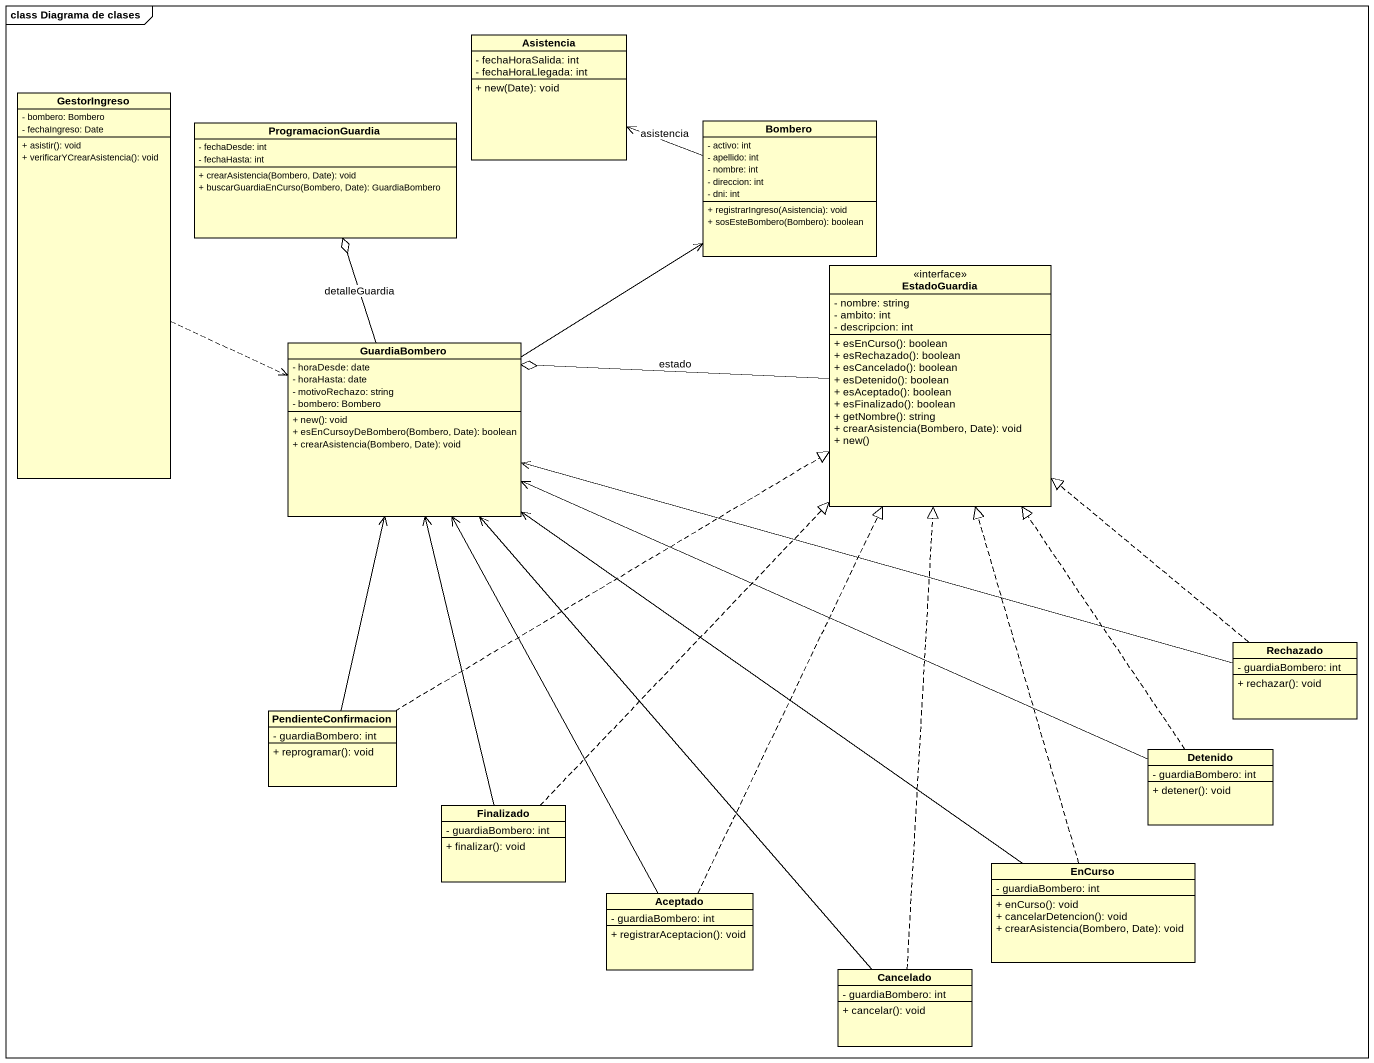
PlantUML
@startuml
mainframe class Diagrama de clases
hide circle
hide empty members
skinparam classAttributeIconSize 0
class Asistencia {
  - fechaHoraSalida: int
  - fechaHoraLlegada: int
  + new(Date): void
}
class GestorIngreso {
  - bombero: Bombero
  - fechaIngreso: Date
  + asistir(): void
  + verificarYCrearAsistencia(): void
}
class ProgramacionGuardia {
  - fechaDesde: int
  - fechaHasta: int
  + crearAsistencia(Bombero, Date): void
  + buscarGuardiaEnCurso(Bombero, Date): GuardiaBombero
}
class Bombero {
  - activo: int
  - apellido: int
  - nombre: int
  - direccion: int
  - dni: int
  + registrarIngreso(Asistencia): void
  + sosEsteBombero(Bombero): boolean
}
class EstadoGuardia <<interface>> {
  - nombre: string
  - ambito: int
  - descripcion: int
  + esEnCurso(): boolean
  + esRechazado(): boolean
  + esCancelado(): boolean
  + esDetenido(): boolean
  + esAceptado(): boolean
  + esFinalizado(): boolean
  + getNombre(): string
  + crearAsistencia(Bombero, Date): void
  + new()
}
class GuardiaBombero {
  - horaDesde: date
  - horaHasta: date
  - motivoRechazo: string
  - bombero: Bombero
  + new(): void
  + esEnCursoyDeBombero(Bombero, Date): boolean
  + crearAsistencia(Bombero, Date): void
}
class Rechazado {
  - guardiaBombero: int
  + rechazar(): void
}
class PendienteConfirmacion {
  - guardiaBombero: int
  + reprogramar(): void
}
class Detenido {
  - guardiaBombero: int
  + detener(): void
}
class Finalizado {
  - guardiaBombero: int
  + finalizar(): void
}
class EnCurso {
  - guardiaBombero: int
  + enCurso(): void
  + cancelarDetencion(): void
  + crearAsistencia(Bombero, Date): void
}
class Aceptado {
  - guardiaBombero: int
  + registrarAceptacion(): void
}
class Cancelado {
  - guardiaBombero: int
  + cancelar(): void
}
GestorIngreso .right.> GuardiaBombero
Bombero -left-> Asistencia : asistencia
EstadoGuardia -left-o GuardiaBombero : estado
GuardiaBombero -up-o ProgramacionGuardia : detalleGuardia
GuardiaBombero -up-> Bombero
Rechazado .up.|> EstadoGuardia
Rechazado -left-> GuardiaBombero
PendienteConfirmacion .right.|> EstadoGuardia
PendienteConfirmacion -up-> GuardiaBombero
Detenido .up.|> EstadoGuardia
Detenido -left-> GuardiaBombero
Finalizado .up.|> EstadoGuardia
Finalizado -up-> GuardiaBombero
EnCurso .up.|> EstadoGuardia
EnCurso -up-> GuardiaBombero
Aceptado .up.|> EstadoGuardia
Aceptado -up-> GuardiaBombero
Cancelado .up.|> EstadoGuardia
Cancelado -up-> GuardiaBombero
@enduml
